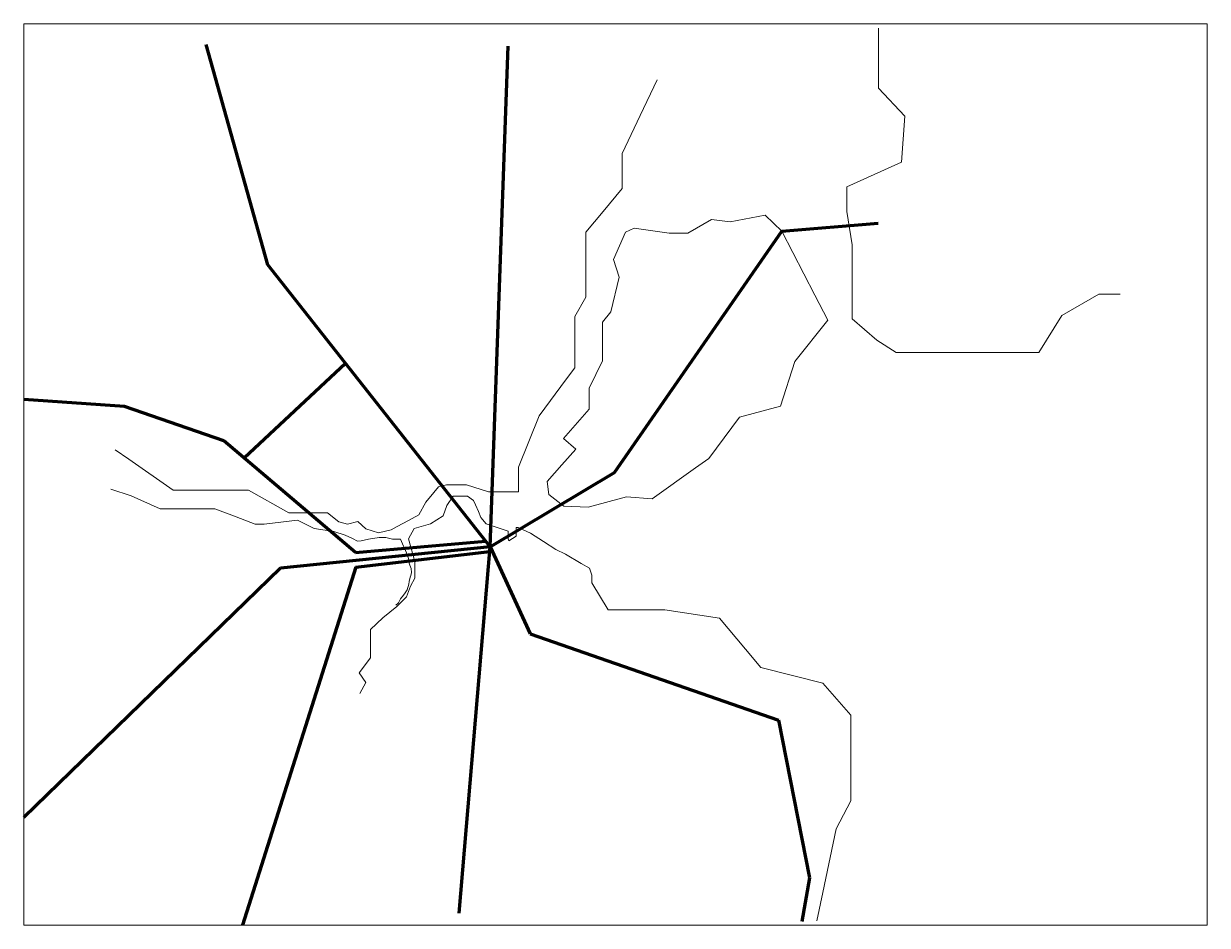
# Paper-space layout 'Layout2' of a CAD drawing. Header units: inches. Extents: x 1.05 to 9.45, y 0.8 to 7.2.
# The model-space entities are those that its viewports show. They can reach past a viewport. Long polylines and large blocks are cut down to what shows.
import ezdxf

# ---------------------------------------------------------------- set-up
doc = ezdxf.new("R2010")
doc.units = ezdxf.units.IN
doc.header["$MEASUREMENT"] = 0
for name, color, linetype, lineweight in [('map-borders', 7, 'Continuous', 13), ('transit-blue', 4, 'Continuous', 70), ('transit-green', 3, 'Continuous', 70), ('transit-purple', 180, 'Continuous', 70), ('transit-red', 1, 'Continuous', 70), ('transit-silver', 9, 'Continuous', 70), ('transit-yellow', 2, 'Continuous', 70)]:
    doc.layers.add(name, color=color, linetype=linetype, lineweight=lineweight)

msp = doc.modelspace()

# ---------------------------------------------------------------- linework, layer by layer
at = {"layer": 'map-borders'}
for p, q in [((78.97, 88.63), (78.97, 93.65)), ((78.97, 82.28), (78.97, 88.63)), ((78.97, 88.63), (78.97, 88.63)), ((33.74, 77.09), (36.94, 83.85)), ((83.99, 76.92), (78.97, 82.28)), ((30.3, 69.84), (33.74, 77.09)), ((83.32, 68.23), (83.99, 76.92)), ((30.3, 63.19), (30.3, 69.84)), ((72.95, 63.54), (83.32, 68.23)), ((26.68, 58.87), (30.3, 63.19)), ((72.95, 58.86), (72.95, 63.54)), ((23.4, 54.95), (26.68, 58.87)), ((72.95, 58.86), (73.95, 52.5)), ((72.95, 58.86), (72.95, 58.86)), ((42.75, 54.75), (47.26, 57.3)), ((47.26, 57.3), (50.79, 56.91)), ((57.46, 58.15), (50.79, 56.91)), ((60.65, 55.14), (57.46, 58.15)), ((23.4, 48.68), (23.4, 54.95)), ((30.92, 54.9), (28.67, 49.7)), ((32.59, 55.7), (30.92, 54.9)), ((39.23, 54.75), (32.59, 55.7)), ((39.23, 54.75), (42.75, 54.75)), ((66.9, 42.97), (60.65, 55.14)), ((73.95, 52.5), (73.95, 44.14)), ((28.67, 49.7), (29.77, 46.4)), ((23.4, 42.6), (23.4, 48.68)), ((28.18, 39.78), (29.77, 46.4)), ((69.35, 38.19), (66.9, 42.97)), ((73.95, 44.14), (73.95, 38.46)), ((113.78, 39.12), (120.8, 43.14)), ((120.8, 43.14), (124.82, 43.14)), ((21.3, 38.93), (23.4, 42.6)), ((21.3, 29.19), (21.3, 38.93)), ((26.59, 37.82), (28.18, 39.78)), ((73.95, 38.46), (78.64, 34.44)), ((109.43, 32.1), (113.78, 39.12)), ((113.78, 39.12), (113.78, 39.12)), ((26.59, 32.68), (26.59, 37.82)), ((63.1, 30.35), (69.35, 38.19)), ((78.64, 34.44), (82.32, 32.1)), ((26.59, 30.48), (26.59, 32.68)), ((82.32, 32.1), (87, 32.1)), ((87, 32.1), (92.36, 32.1)), ((92.36, 32.1), (96.04, 32.1)), ((96.04, 32.1), (105.41, 32.1)), ((105.41, 32.1), (109.43, 32.1)), ((24.07, 25.33), (26.59, 30.48)), ((60.4, 21.9), (63.1, 30.35)), ((14.58, 20.07), (19.72, 27.05)), ((19.72, 27.05), (21.3, 29.19)), ((24.07, 21.29), (24.07, 25.33)), ((22.75, 19.8), (24.07, 21.29)), ((52.56, 19.82), (60.4, 21.9)), ((10.66, 10.27), (14.58, 20.07)), ((19.19, 15.77), (22.75, 19.8)), ((46.76, 11.96), (52.56, 19.82)), ((21.5, 13.73), (19.19, 15.77)), ((-63.34, 11.83), (-65.9, 13.61)), ((18.87, 10.76), (21.5, 13.73)), ((-54.91, 5.95), (-63.34, 11.83)), ((44.23, 10.15), (46.76, 11.96)), ((10.66, 5.59), (10.66, 10.27)), ((16.05, 7.58), (18.87, 10.76)), ((36.02, 4.27), (44.23, 10.15)), ((-3.04, 6.93), (-4.57, 6.55)), ((0.74, 6.93), (-3.04, 6.93)), ((4.95, 5.59), (0.74, 6.93)), ((16.42, 5.13), (16.05, 7.58)), ((-62.88, 4.87), (-66.73, 6.1)), ((-57.41, 2.42), (-62.88, 4.87)), ((-49.23, 5.95), (-54.91, 5.95)), ((-40.61, 5.95), (-49.23, 5.95)), ((-32.96, 1.62), (-40.61, 5.95)), ((-5.43, 5.5), (-6.95, 3.64)), ((-4.57, 6.55), (-5.43, 5.5)), ((-1.75, 4.78), (-2.99, 3.01)), ((-0.19, 4.78), (-1.75, 4.78)), ((-0.19, 4.78), (0.95, 4.78)), ((0.95, 4.78), (2.12, 3.99)), ((4.95, 5.59), (10.66, 5.59)), ((16.42, 5.13), (19.23, 2.92)), ((23.89, 2.68), (31.12, 4.64)), ((31.12, 4.64), (36.02, 4.27)), ((-51.19, 2.42), (-57.41, 2.42)), ((-47.03, 2.42), (-51.19, 2.42)), ((-43.76, 1.2), (-47.03, 2.42)), ((-6.95, 3.64), (-8.26, 1.24)), ((-2.99, 3.01), (-3.66, 1.05)), ((2.12, 3.99), (2.48, 3.17)), ((2.48, 3.17), (3.04, 1.86)), ((19.23, 2.92), (23.89, 2.68)), ((-39.34, -0.52), (-43.76, 1.2)), ((-31.33, 0.22), (-37.62, -0.52)), ((-25.64, 1.62), (-32.96, 1.62)), ((-28.14, -1.34), (-31.33, 0.22)), ((-23.48, -0.1), (-25.64, 1.62)), ((-10.22, 0.19), (-12.39, -0.98)), ((-8.26, 1.24), (-10.22, 0.19)), ((-3.66, 1.05), (-6.06, -0.44)), ((3.04, 1.86), (3.5, 0.77)), ((3.5, 0.77), (4.47, -0.49)), ((-37.62, -0.52), (-39.34, -0.52)), ((-24.42, -1.94), (-28.14, -1.34)), ((-22.3, -2.63), (-24.42, -1.94)), ((-21.81, -0.53), (-23.48, -0.1)), ((-19.89, -0.01), (-21.81, -0.53)), ((-18.36, -1.39), (-19.89, -0.01)), ((-15.97, -2.16), (-18.36, -1.39)), ((-13.55, -1.6), (-15.97, -2.16)), ((-12.39, -0.98), (-13.55, -1.6)), ((-9.17, -1.35), (-10.27, -3.31)), ((-6.06, -0.44), (-9.17, -1.35)), ((-9.17, -1.35), (-9.17, -1.35)), ((4.47, -0.49), (6.76, -1.23)), ((6.76, -1.23), (8.65, -1.83)), ((8.65, -1.83), (8.65, -3.31)), ((10.19, -2.81), (10.19, -1.17)), ((10.19, -1.17), (10.6, -1.17)), ((10.6, -1.17), (12.91, -2.25)), ((-20.9, -3.26), (-22.3, -2.63)), ((-19.93, -3.77), (-20.9, -3.26)), ((-19.24, -3.67), (-19.93, -3.77)), ((-17.82, -3.34), (-19.24, -3.67)), ((-15.8, -3.03), (-17.82, -3.34)), ((-14.52, -3.06), (-15.8, -3.03)), ((-13.31, -3.34), (-14.52, -3.06)), ((-12.65, -3.34), (-13.31, -3.34)), ((-11.76, -3.34), (-12.65, -3.34)), ((-11.76, -3.34), (-11.37, -4.28)), ((-11.37, -4.28), (-10.81, -5.51)), ((-10.27, -3.31), (-9.07, -7.61)), ((8.65, -3.31), (8.82, -3.67)), ((8.82, -3.67), (10.19, -2.81)), ((12.91, -2.25), (15.35, -3.81)), ((15.35, -3.81), (17.75, -5.34)), ((-10.81, -5.51), (-10.42, -6.43)), ((-10.42, -6.43), (-10.18, -7.29)), ((17.75, -5.34), (19.57, -6.24)), ((19.57, -6.24), (22.53, -7.97)), ((-10.18, -7.29), (-10.11, -7.9)), ((-10.11, -7.9), (-9.97, -8.31)), ((-9.97, -8.31), (-9.74, -8.93)), ((-9.74, -8.93), (-9.65, -9.69)), ((-9.07, -7.61), (-9.07, -10.77)), ((22.53, -7.97), (24.11, -8.89)), ((24.11, -8.89), (24.55, -10.21)), ((-9.91, -10.6), (-10.09, -11.41)), ((-9.79, -10.29), (-9.91, -10.6)), ((-9.07, -10.77), (-9.84, -12.3)), ((-9.65, -9.69), (-9.79, -10.29)), ((24.55, -10.21), (24.55, -11.67)), ((-10.52, -13), (-10.91, -13.55)), ((-9.84, -12.3), (-10.65, -14.31)), ((-10.18, -11.94), (-10.52, -13)), ((-10.09, -11.41), (-10.18, -11.94)), ((24.55, -11.67), (27.64, -16.8)), ((-12.29, -15.59), (-12.64, -15.92)), ((-10.65, -14.31), (-12.47, -16.13)), ((-12.15, -15.43), (-12.29, -15.59)), ((-11.77, -14.7), (-12.15, -15.43)), ((-11.19, -14), (-11.77, -14.7)), ((-10.91, -13.55), (-11.19, -14)), ((-12.47, -16.13), (-15.15, -18.33)), ((27.64, -16.8), (38.42, -16.8)), ((38.42, -16.8), (48.81, -18.37)), ((-15.15, -18.33), (-17.43, -20.54)), ((48.81, -18.37), (53.71, -24.25)), ((-17.43, -20.54), (-17.43, -20.54)), ((-17.43, -20.54), (-17.43, -22.91)), ((-17.43, -22.91), (-17.43, -25.11)), ((53.71, -24.25), (56.61, -27.74)), ((-17.43, -25.93), (-19.64, -28.74)), ((-17.43, -25.11), (-17.43, -25.93)), ((-19.64, -28.74), (-18.33, -30.61)), ((56.61, -27.74), (68.41, -30.71)), ((-18.33, -30.61), (-19.48, -32.66)), ((68.41, -30.71), (73.7, -36.79)), ((73.7, -36.79), (73.7, -42.66)), ((73.7, -42.66), (73.7, -53.05)), ((73.7, -53.05), (70.95, -58.34)), ((70.95, -58.34), (68.41, -70.48)), ((68.41, -70.48), (67.28, -75.83))]:
    msp.add_line(p, q, dxfattribs=at)
at = {"layer": 'transit-blue'}
for p, q in [((-36.97, 48.72), (-48.63, 90.52)), ((5.27, -4.83), (-36.97, 48.72)), ((5.27, -4.83), (12.85, -21.37)), ((12.85, -21.37), (60.02, -37.74)), ((60.02, -37.74), (65.88, -67.7)), ((65.88, -67.7), (64.45, -75.98))]:
    msp.add_line(p, q, dxfattribs=at)
at = {"layer": 'transit-green'}
for p, q in [((60.65, 55.14), (78.89, 56.6)), ((28.85, 9.31), (60.65, 55.14)), ((5.27, -4.83), (28.85, 9.31)), ((5.27, -4.83), (-34.57, -8.85)), ((-34.57, -8.85), (-97.99, -70.52))]:
    msp.add_line(p, q, dxfattribs=at)
at = {"layer": 'transit-purple'}
for q in [(5.2, -5.71), (-41.94, -77.29)]:
    msp.add_line((-20.26, -8.71), q, dxfattribs=at)
at = {"layer": 'transit-red'}
for p, q in [((5.27, -4.83), (8.66, 90.24)), ((-0.64, -74.38), (5.27, -4.83))]:
    msp.add_line(p, q, dxfattribs=at)
at = {"layer": 'transit-silver'}
msp.add_line((-22.19, 29.98), (-41.42, 12.04), dxfattribs=at)
at = {"layer": 'transit-yellow'}
for p, q in [((-64.14, 21.82), (-143.9, 27.27)), ((-45.29, 15.33), (-64.14, 21.82)), ((-20.28, -5.9), (-45.29, 15.33)), ((-20.28, -5.9), (4.4, -3.72))]:
    msp.add_line(p, q, dxfattribs=at)

psp = doc.layouts.new('Layout2')

# ---------------------------------------------------------------- viewports
at = {"layer": 'transit-blue'}
psp.add_viewport(center=(5.25, 4), size=(8.4, 6.4), view_center_point=(29.0474, 8.9077), view_height=171.195395, dxfattribs=at)

doc.saveas('drawing.dxf')
